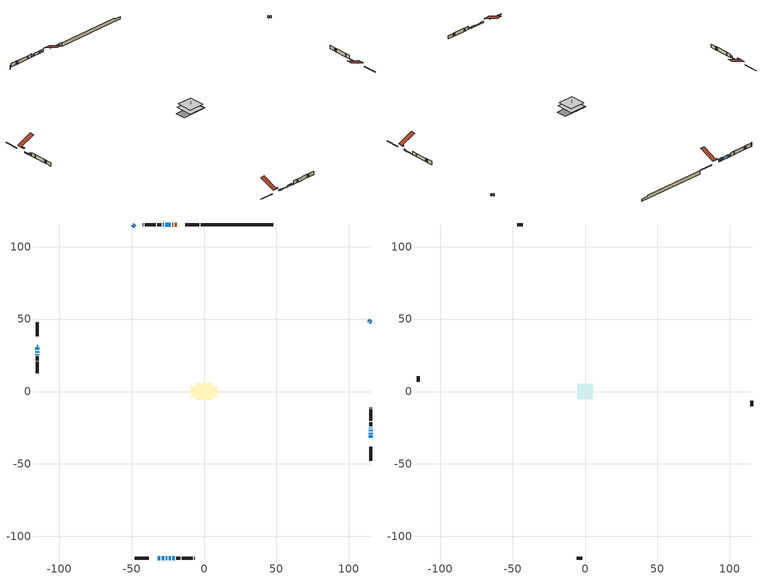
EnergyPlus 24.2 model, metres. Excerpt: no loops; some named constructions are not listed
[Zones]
conditioned space
 floor outside (Floor1 construction): -0.37,-0.37 -0.37,0.37 0.37,0.37 0.37,-0.37 z0.67
 floor adiabatic (AdiabaticFloorConstruction): -5.83,-5.83 -5.83,5.83 5.83,5.83 5.83,-5.83 z0.67
 floor foundation (Slab1 construction): -8.98,-3.54 -8.98,3.54 8.98,3.54 8.98,-3.54 z-1.74
 wall outside (RimJoist1 construction): -3.3,115.26 -12.96,115.26 / -47.74,-115.26 -38.08,-115.26 / -115.26,47.74 -115.26,38.08 / 115.26,-47.74 115.26,-38.08 z0.67:0.97
 wall outside (AdiabaticWallConstruction 1): -18.97,115.26 -20.29,115.26 / -21.21,115.26 -21.97,115.26 z0.67:2.7
 wall outside (AdiabaticWallConstruction): 115.26,47.74 114.81,48.19 / 114.16,48.85 113.71,49.3 / -27.79,115.26 -28.43,115.26 / -47.74,115.26 -48.19,114.81 / -48.85,114.16 -49.3,113.71 z0.67:2.2; -32.07,-115.26 -30.24,-115.26 z0.67:1.64; -22.9,115.26 -26.86,115.26 z0.67:2.6; 115.26,-32.07 115.26,-30.29 z0.67:1.71; -29.31,-115.26 -27.28,-115.26 / -26.36,-115.26 -25.34,-115.26 / 115.26,-29.37 115.26,-28.35 / -115.26,30.41 -115.26,28.68 / -115.26,27.75 -115.26,26.73 z0.67:1.18; 115.26,-27.42 115.26,-26.43 z0.67:1.13; -115.26,25.81 -115.26,25.14 z0.67:2.35; 115.26,-25.5 115.26,-24.91 z0.67:0.85; -24.41,-115.26 -22.78,-115.26 / -21.86,-115.26 -20.23,-115.26 z0.67:1.74
 wall outside (Wall1 construction): -29.35,115.26 -32.24,115.26 / -19.3,-115.26 -16.42,-115.26 / -115.26,24.21 -115.26,21.33 / 115.26,-23.99 115.26,-21.1 z0.67:3.11
 wall outside (Wall2 construction): -33.17,115.26 -40.93,115.26 / -15.49,-115.26 -7.73,-115.26 / -115.26,20.4 -115.26,12.64 / 115.26,-20.17 115.26,-12.41 z0.67:3.11
 wall outside (Wall3 construction): -41.86,115.26 -42.16,115.26 / -6.8,-115.26 -6.5,-115.26 / -115.26,11.71 -115.26,11.41 / 115.26,-11.49 115.26,-11.18 z0.67:3.11
 wall foundation (FoundationWall1 construction): -2.37,115.26,-1.74 -2.37,115.26,0.67 42.73,115.26,0.67 42.73,115.26,-0.11 47.74,115.26,-0.11 47.74,115.26,-1.74
 window (WindowConstruction): 115.26,47.74 114.81,48.19 z0.67:2.19
 window (WindowConstruction 8): -32.07,-115.26 -30.24,-115.26 z0.67:1.64
 window (WindowConstruction 9): -22.9,115.26 -26.86,115.26 z0.67:2.6
 window (WindowConstruction 10): 115.26,-32.07 115.26,-30.29 z0.67:1.71
 window (WindowConstruction 12): -29.31,-115.26 -27.28,-115.26 z0.67:1.18
 window (WindowConstruction 13): -26.35,-115.26 -25.34,-115.26 z0.67:1.18
 window (WindowConstruction 1): 114.15,48.85 113.71,49.3 z0.67:2.19
 window (WindowConstruction 14): 115.26,-29.36 115.26,-28.35 z0.67:1.18
 window (WindowConstruction 15): 115.26,-27.42 115.26,-26.43 z0.67:1.13
 window (WindowConstruction 16): -115.26,30.4 -115.26,28.68 z0.67:1.18
 window (WindowConstruction 17): -115.26,27.75 -115.26,26.73 z0.67:1.18
 window (WindowConstruction 2): -27.79,115.26 -28.42,115.26 z0.67:2.19
 window (WindowConstruction 3): -47.74,115.26 -48.19,114.81 z0.67:2.19
 window (WindowConstruction 4): -48.85,114.15 -49.3,113.71 z0.67:2.19
 window (WindowConstruction 5): -115.26,25.8 -115.26,25.14 z0.67:2.35
 window (WindowConstruction 11): 115.26,-25.5 115.26,-24.92 z0.67:0.85
 window (WindowConstruction 6): -24.41,-115.26 -22.79,-115.26 z0.67:1.74
 window (WindowConstruction 7): -21.86,-115.26 -20.23,-115.26 z0.67:1.74
 door (Door): -18.97,115.26 -20.29,115.26 z0.67:2.7
 door (Door 1): -21.21,115.26 -21.97,115.26 z0.67:2.7
 ceiling adiabatic (AdiabaticFloorConstruction): 5.83,-5.83 5.83,5.83 -5.83,5.83 -5.83,-5.83 z0.67
 roof outside (AdiabaticRoofConstruction): -115.26,31.33,3.11 -114.58,31.33,3.39 -114.58,32.07,3.39 -115.26,32.07,3.11
 skylight (SkylightConstruction): -115.26,31.33,3.11 -114.58,31.33,3.39 -114.58,32.07,3.39 -115.26,32.07,3.11
attic - vented
 floor to conditioned space (Floor2 construction Reversed): -5.46,-5.46 -5.46,5.46 5.46,5.46 5.46,-5.46 z3.11
 floor to conditioned space (Floor3 construction Reversed): -2.04,-2.04 -2.04,2.04 2.04,2.04 2.04,-2.04 z3.11
 floor to conditioned space (Floor4 construction Reversed): -0.37,-0.37 -0.37,0.37 0.37,0.37 0.37,-0.37 z3.11
 wall outside (Wall4 construction): -43.09,115.26 -46.81,115.26 / -5.57,-115.26 -1.84,-115.26 / -115.26,10.48 -115.26,6.75 / 115.26,-10.25 115.26,-6.53 z0.67:3.11
 roof outside (Roof1 construction): -16.92,115.26,3.11 -16.92,104.06,7.77 -13.89,104.06,7.77 -13.89,115.26,3.11; -34.12,-115.26,3.11 -34.12,-104.06,7.77 -37.15,-104.06,7.77 -37.15,-115.26,3.11; -115.26,34.12,3.11 -104.06,34.12,7.77 -104.06,37.15,7.77 -115.26,37.15,3.11; 115.26,-34.12,3.11 104.06,-34.12,7.77 104.06,-37.15,7.77 115.26,-37.15,3.11
 roof outside (Roof3 construction): -18.04,115.26,3.11 -18.04,114.54,3.35 -17.85,114.54,3.35 -17.85,115.26,3.11; -33,-115.26,3.11 -33,-114.54,3.35 -33.19,-114.54,3.35 -33.19,-115.26,3.11; -115.26,33,3.11 -114.54,33,3.35 -114.54,33.19,3.35 -115.26,33.19,3.11; 115.26,-33,3.11 114.54,-33,3.35 114.54,-33.19,3.35 115.26,-33.19,3.11
[Material] Roughness=Rough; Thermal Absorptance=0.9
Name | Thickness {m} | Conductivity {W/m-K} | Density {kg/m3} | Specific Heat {J/kg-K} | Solar Absorptance | Visible Absorptance
ceiling loosefill ins | 0.169333 | 0.0480833 | 16.02 | 1046.75 | 0.7 | 0.7
ceiling loosefill ins 1 | 0.0846667 | 0.0480833 | 16.02 | 1046.75 | 0.7 | 0.7
ceiling stud and cavity | 0.1397 | 0.126939 | 65.682 | 1177.47 | 0.7 | 0.7
ceiling stud and cavity 1 | 0.1397 | 0.15316 | 65.682 | 1177.47 | 0.7 | 0.7
ceiling stud and cavity 2 | 0.1397 | 0.116501 | 65.682 | 1177.47 | 0.7 | 0.7
gypsum board | 0.0127 | 0.160291 | 801 | 837.4 | 0.6 | 0.6
[Construction]
Floor2 construction: ceiling loosefill ins, ceiling stud and cavity, gypsum board
Floor3 construction: ceiling loosefill ins, ceiling stud and cavity 1, gypsum board
Floor4 construction: ceiling loosefill ins 1, ceiling stud and cavity 2, gypsum board
[EnergyManagementSystem:Program]
fridge_schedule_program: Set Tin = fridge_tin_s*(9.0/5.0)+32.0; Set fridge_schedule_act = 0; If (Hour == 0); Set fridge_schedule_act = (-0.487+0.019*Tin); ElseIf (Hour == 1); Set fridge_schedule_act = (-0.34+0.016*Tin); ElseIf (Hour == 2); Set fridge_schedule_act = (-0.37+0.017*Tin); ElseIf (Hour == 3); Set fridge_schedule_act = (-0.361+0.016*Tin); ElseIf (Hour == 4); Set fridge_schedule_act = (-0.515+0.018*Tin); ElseIf (Hour == 5); Set fridge_schedule_act = (-0.684+0.021*Tin); ElseIf (Hour == 6); Set fridge_schedule_act = (-0.471+0.019*Tin); ElseIf (Hour == 7); Set fridge_schedule_act = (-0.159+0.015*Tin); ElseIf (Hour == 8); Set fridge_schedule_act = (-0.079+0.015*Tin); ElseIf (Hour == 9); Set fridge_schedule_act = (-0.417+0.019*Tin); ElseIf (Hour == 10); Set fridge_schedule_act = (-0.411+0.018*Tin); ElseIf (Hour == 11); Set fridge_schedule_act = (-0.386+0.018*Tin); ElseIf (Hour == 12); Set fridge_schedule_act = (-0.24+0.016*Tin); ElseIf (Hour == 13); Set fridge_schedule_act = (-0.314+0.017*Tin); ElseIf (Hour == 14); Set fridge_schedule_act = (-0.16+0.015*Tin); ElseIf (Hour == 15); Set fridge_schedule_act = (-0.121+0.015*Tin); ElseIf (Hour == 16); Set fridge_schedule_act = (-0.469+0.02*Tin); ElseIf (Hour == 17); Set fridge_schedule_act = (-0.412+0.02*Tin); ElseIf (Hour == 18); Set fridge_schedule_act = (-0.091+0.017*Tin); ElseIf (Hour == 19); Set fridge_schedule_act = (0.077+0.014*Tin); ElseIf (Hour == 20); Set fridge_schedule_act = (-0.118+0.016*Tin); ElseIf (Hour == 21); Set fridge_schedule_act = (-0.247+0.017*Tin); ElseIf (Hour == 22); Set fridge_schedule_act = (-0.445+0.019*Tin); ElseIf (Hour == 23); Set fridge_schedule_act = (-0.544+0.02*Tin); EndIf
furnace_supply_fan_disaggregate_program: Set furnace_supply_fan_primary_htg = 0; If furnace_htg_coil_s > 0; Set furnace_supply_fan_primary_htg = furnace_supply_fan_s; EndIf
infil_program: Set p_m = 0.14; Set p_s = 0.22; Set s_m = 270; Set s_s = 370; Set z_m = 9.99744; Set z_s = 3.2352643658447207; Set f_t = (((s_m/z_m)^p_m)*((z_s/s_s)^p_s)); Set Tdiff = tin_s-tout_s; Set dT = @Abs Tdiff; Set c = 0.0641; Set Cs = 0.0766; Set Cw = 0.145; Set n = 0.65; Set sft = (f_t*0.54); Set temp1 = ((c*Cw)*((sft*site_vw_s)^(2*n)))^2; Set Qinf = (((c*Cs*(dT^n))^2)+temp1)^0.5; Set Qinf = (@Max Qinf 0); Set mech_vent_house_fan_sensible_load_act = 0.0; Set mech_vent_house_fan_latent_load_act = 0.0; Set OASupInPb = out_pb_s; Set OASupInTemp = tout_s; Set OASupInW = out_wt_s; Set OASupRho = (@RhoAirFnPbTdbW OASupInPb OASupInTemp OASupInW); Set OASupCp = (@CpAirFnW OASupInW); Set OASupInEnth = (@HFnTdbW OASupInTemp OASupInW); Set ZoneTemp = tin_s; Set ZoneW = win_s; Set ZoneCp = (@CpAirFnW ZoneW); Set ZoneAirEnth = (@HFnTdbW ZoneTemp ZoneW); Set mech_vent_house_fan_cfis_act = 0.0; Set QWHV_cfis_sup = 0.0; Set QWHV_cfis_suppl_sup = 0.0; Set QWHV_cfis_suppl_exh = 0.0; Set Qrange = 0; Set Qrange = Qrange + 0.075 * mech_vent_range_fan_0_sch_s; Set Qbath = 0; Set Qbath = Qbath + 0.033 * mech_vent_bath_fan_0_sch_s; Set Qdryer = 0; Set Qdryer = Qdryer + 0.00308 * clothes_dryer_exhaust_0_sch_s; Set QWHV_sup = 0.0; Set QWHV_exh = 0.0; Set Qsupply = QWHV_sup + QWHV_cfis_sup + QWHV_cfis_suppl_sup; Set Qexhaust = Qrange + Qbath + Qdryer + QWHV_exh + QWHV_cfis_suppl_exh; Set Qfan = (@Max Qexhaust Qsupply); Set Qducts = 0; If Qducts < 0; Set Qsupply = Qsupply - Qducts; Else; Set Qexhaust = Qexhaust + Qducts; EndIf; Set Qfan_with_ducts = (@Max Qexhaust Qsupply); Set Qimb = (@Abs (Qsupply - Qexhaust)); If Qinf + Qimb > 0; Set Qtot = Qfan_with_ducts + (Qinf^2) / (Qinf + Qimb); Else; Set Qtot = Qfan_with_ducts; EndIf; Set Qinf_adj = Qtot - Qfan; Set infil_flow_act = Qinf_adj; Set infil_program_Qinf = Qinf_adj; Set infil_program_Qfan = Qfan; Set Qload = Qfan; Set Effectiveness_Sens = 0.0; Set Effectiveness_Lat = 0.0; Set Fan_MFR = Qload * OASupRho; Set ZoneInEnth = OASupInEnth; Set ZoneInTemp = OASupInTemp; Set FanTotalToCond = Fan_MFR * (ZoneInEnth - ZoneAirEnth); Set FanSensToCond = Fan_MFR * ZoneCp * (ZoneInTemp - ZoneTemp); Set FanLatToCond = FanTotalToCond - FanSensToCond; Set mech_vent_house_fan_sensible_load_act = mech_vent_house_fan_sensible_load_act + FanSensToCond; Set mech_vent_house_fan_latent_load_act = mech_vent_house_fan_latent_load_act + FanLatToCond
natural_vent_program: Set Tin = tin_s; Set Tout = tout_s; Set Wout = out_wt_s; Set Pbar = out_pb_s; Set Phiout = (@RhFnTdbWPb Tout Wout Pbar); Set MaxHR = 0.0115; Set Tnvsp = (htg_sp_s + clg_sp_s) / 2; Set NVavail = natural_vent_s; Set ClgSsnAvail = cool_season; Set Qnv = 0; Set Qwhf = 0; Set whole_house_fan_mix_act = 0; Set whole_house_fan_act = 0; If ((Wout < MaxHR) && (Tin > Tout) && (Tin > Tnvsp) && (ClgSsnAvail > 0)); Set WHF_Flow = 0; Set Adj = (Tin-Tnvsp)/(Tin-Tout); Set Adj = (@Min Adj 1); Set Adj = (@Max Adj 0); If (WHF_Flow > 0); Set Qwhf = WHF_Flow*Adj; Set whole_house_fan_mix_act = WHF_Flow*Adj; Set WHF_W = 0; Set whole_house_fan_act = WHF_W*Adj; ElseIf (NVavail > 0); Set NVArea = 0.0; Set Cs = 0.00011899478479664207; Set Cw = 2.5536424513415076e-05; Set Tdiff = Tin-Tout; Set dT = (@Abs Tdiff); Set Vwind = site_vw_s; Set SGNV = NVArea*Adj*((((Cs*dT)+(Cw*(Vwind^2)))^0.5)/1000); Set MaxNV = 3.7605574584829444; Set Qnv = (@Min SGNV MaxNV); EndIf; EndIf; Set natural_vent_flow_act = Qnv; Set whole_house_fan_flow_act = Qwhf; Set natural_vent_program_Qnv = Qnv; Set natural_vent_program_Qwhf = Qwhf
total_airflows_program: Set total_infil_flow_rate = 0; Set total_mechvent_flow_rate = 0; Set total_natvent_flow_rate = 0; Set total_whf_flow_rate = 0; Set total_infil_flow_rate = total_infil_flow_rate + (infil_program_Qinf * 1); Set total_mechvent_flow_rate = total_mechvent_flow_rate + (infil_program_Qfan * 1); Set total_natvent_flow_rate = total_natvent_flow_rate + (natural_vent_program_Qnv * 1); Set total_whf_flow_rate = total_whf_flow_rate + (natural_vent_program_Qwhf * 1)
total_loads_program: Set loads_htg_tot = 0; Set loads_clg_tot = 0; If htg_load_cond > 0; Set loads_htg_tot = loads_htg_tot + (htg_load_cond - clg_load_cond) * 1.0; EndIf; Set loads_htg_tot = (@Max loads_htg_tot 0); If clg_load_cond > 0; Set loads_clg_tot = loads_clg_tot + (clg_load_cond - htg_load_cond) * 0.0; EndIf; Set loads_clg_tot = (@Max loads_clg_tot 0)
unit_heater_supply_fan_1_disaggregate_program: Set unit_heater_supply_fan_1_primary_htg = 0; If unit_heater_htg_coil_1_s > 0; Set unit_heater_supply_fan_1_primary_htg = unit_heater_supply_fan_1_s; EndIf
unit_heater_supply_fan_disaggregate_program: Set unit_heater_supply_fan_primary_htg = 0; If unit_heater_htg_coil_s > 0; Set unit_heater_supply_fan_primary_htg = unit_heater_supply_fan_s; EndIf
unmet_hours_program: Set htg_unmet_hours = 0; Set clg_unmet_hours = 0; Set unit_htg_unmet_hours = 0; If ((DayOfYear >= 1) && (DayOfYear <= 365)); Set unit_htg_unmet_hours = unit_htg_unmet_hours + conditioned_space_htg_unmet_s; If unit_htg_unmet_hours > htg_unmet_hours; Set htg_unmet_hours = unit_htg_unmet_hours; EndIf; EndIf
water_heater_EC_adj: If WarmupFlag == 0; Set dhw_e_cons = water_heater_energy + water_heater_on_cycle_parasitic + water_heater_off_cycle_parasitic; Set water_heater_ec_adj_act = 0.0 * dhw_e_cons / 1; EndIf
[EnergyManagementSystem:ProgramCallingManager]
component_loads_program_calling_manager: EndOfZoneTimestepAfterZoneReporting; component_loads_program
fridge_schedule_program_calling_manager: BeginZoneTimestepAfterInitHeatBalance; fridge_schedule_program
furnace_supply_fan_disaggregate_program_calling_manager: EndOfSystemTimestepBeforeHVACReporting; furnace_supply_fan_disaggregate_program
infil_program_calling_manager: BeginZoneTimestepAfterInitHeatBalance; infil_program
natural_vent_program_calling_manager: BeginZoneTimestepAfterInitHeatBalance; natural_vent_program
total_airflows_program_calling_manager: EndOfZoneTimestepAfterZoneReporting; total_airflows_program
total_loads_program_calling_manager: EndOfZoneTimestepAfterZoneReporting; total_loads_program
unit_heater_supply_fan_1_disaggregate_program_calling_manager: EndOfSystemTimestepBeforeHVACReporting; unit_heater_supply_fan_1_disaggregate_program
unit_heater_supply_fan_disaggregate_program_calling_manager: EndOfSystemTimestepBeforeHVACReporting; unit_heater_supply_fan_disaggregate_program
unmet_hours_program_calling_manager: EndOfZoneTimestepBeforeZoneReporting; unmet_hours_program
water_heater_EC_adj_ProgramManager: EndOfSystemTimestepBeforeHVACReporting; water_heater_EC_adj
[EnergyManagementSystem:OutputVariable] Type of Data in Variable=Summed
Name | EMS Variable | Update Frequency | EMS Program or Subroutine | Units
furnace supply fan disaggregate htg primary | furnace_supply_fan_primary_htg | SystemTimestep | furnace_supply_fan_disaggregate_program | J
unit heater supply fan 1 disaggregate htg primary | unit_heater_supply_fan_1_primary_htg | SystemTimestep | unit_heater_supply_fan_1_disaggregate_program | J
unit heater supply fan disaggregate htg primary | unit_heater_supply_fan_primary_htg | SystemTimestep | unit_heater_supply_fan_disaggregate_program | J
loads_htg_tot_peakload_outvar; loads_htg_tot_annual_outvar; Energy Management System Output Variable 1; Energy Management System Output Variable 45 | loads_htg_tot | ZoneTimestep | total_loads_program | J
loads_clg_tot_peakload_outvar; loads_clg_tot_annual_outvar; Energy Management System Output Variable 2; Energy Management System Output Variable 46 | loads_clg_tot | ZoneTimestep | total_loads_program | J
htg_unmet_hours_annual_outvar; Energy Management System Output Variable 3 | htg_unmet_hours | ZoneTimestep | unmet_hours_program | hr
clg_unmet_hours_annual_outvar; Energy Management System Output Variable 4 | clg_unmet_hours | ZoneTimestep | unmet_hours_program | hr
loads_htg_roofs_annual_outvar; Energy Management System Output Variable 5 | loads_htg_roofs | ZoneTimestep | component_loads_program | J
loads_htg_ceilings_annual_outvar; Energy Management System Output Variable 6 | loads_htg_ceilings | ZoneTimestep | component_loads_program | J
loads_htg_walls_annual_outvar; Energy Management System Output Variable 7 | loads_htg_walls | ZoneTimestep | component_loads_program | J
loads_htg_rim_joists_annual_outvar; Energy Management System Output Variable 8 | loads_htg_rim_joists | ZoneTimestep | component_loads_program | J
loads_htg_foundation_walls_annual_outvar; Energy Management System Output Variable 9 | loads_htg_foundation_walls | ZoneTimestep | component_loads_program | J
loads_htg_doors_annual_outvar; Energy Management System Output Variable 10 | loads_htg_doors | ZoneTimestep | component_loads_program | J
loads_htg_windows_conduction_annual_outvar; Energy Management System Output Variable 11 | loads_htg_windows_conduction | ZoneTimestep | component_loads_program | J
loads_htg_windows_solar_annual_outvar; Energy Management System Output Variable 12 | loads_htg_windows_solar | ZoneTimestep | component_loads_program | J
loads_htg_skylights_conduction_annual_outvar; Energy Management System Output Variable 13 | loads_htg_skylights_conduction | ZoneTimestep | component_loads_program | J
loads_htg_skylights_solar_annual_outvar; Energy Management System Output Variable 14 | loads_htg_skylights_solar | ZoneTimestep | component_loads_program | J
loads_htg_floors_annual_outvar; Energy Management System Output Variable 15 | loads_htg_floors | ZoneTimestep | component_loads_program | J
loads_htg_slabs_annual_outvar; Energy Management System Output Variable 16 | loads_htg_slabs | ZoneTimestep | component_loads_program | J
loads_htg_internal_mass_annual_outvar; Energy Management System Output Variable 17 | loads_htg_internal_mass | ZoneTimestep | component_loads_program | J
loads_htg_infil_annual_outvar; Energy Management System Output Variable 18 | loads_htg_infil | ZoneTimestep | component_loads_program | J
loads_htg_natvent_annual_outvar; Energy Management System Output Variable 19 | loads_htg_natvent | ZoneTimestep | component_loads_program | J
loads_htg_mechvent_annual_outvar; Energy Management System Output Variable 20 | loads_htg_mechvent | ZoneTimestep | component_loads_program | J
loads_htg_whf_annual_outvar; Energy Management System Output Variable 21 | loads_htg_whf | ZoneTimestep | component_loads_program | J
loads_htg_ducts_annual_outvar; Energy Management System Output Variable 22 | loads_htg_ducts | ZoneTimestep | component_loads_program | J
loads_htg_intgains_annual_outvar; Energy Management System Output Variable 23 | loads_htg_intgains | ZoneTimestep | component_loads_program | J
loads_htg_lighting_annual_outvar; Energy Management System Output Variable 24 | loads_htg_lighting | ZoneTimestep | component_loads_program | J
loads_clg_roofs_annual_outvar; Energy Management System Output Variable 25 | loads_clg_roofs | ZoneTimestep | component_loads_program | J
loads_clg_ceilings_annual_outvar; Energy Management System Output Variable 26 | loads_clg_ceilings | ZoneTimestep | component_loads_program | J
loads_clg_walls_annual_outvar; Energy Management System Output Variable 27 | loads_clg_walls | ZoneTimestep | component_loads_program | J
loads_clg_rim_joists_annual_outvar; Energy Management System Output Variable 28 | loads_clg_rim_joists | ZoneTimestep | component_loads_program | J
loads_clg_foundation_walls_annual_outvar; Energy Management System Output Variable 29 | loads_clg_foundation_walls | ZoneTimestep | component_loads_program | J
loads_clg_doors_annual_outvar; Energy Management System Output Variable 30 | loads_clg_doors | ZoneTimestep | component_loads_program | J
loads_clg_windows_conduction_annual_outvar; Energy Management System Output Variable 31 | loads_clg_windows_conduction | ZoneTimestep | component_loads_program | J
loads_clg_windows_solar_annual_outvar; Energy Management System Output Variable 32 | loads_clg_windows_solar | ZoneTimestep | component_loads_program | J
loads_clg_skylights_conduction_annual_outvar; Energy Management System Output Variable 33 | loads_clg_skylights_conduction | ZoneTimestep | component_loads_program | J
loads_clg_skylights_solar_annual_outvar; Energy Management System Output Variable 34 | loads_clg_skylights_solar | ZoneTimestep | component_loads_program | J
loads_clg_floors_annual_outvar; Energy Management System Output Variable 35 | loads_clg_floors | ZoneTimestep | component_loads_program | J
loads_clg_slabs_annual_outvar; Energy Management System Output Variable 36 | loads_clg_slabs | ZoneTimestep | component_loads_program | J
loads_clg_internal_mass_annual_outvar; Energy Management System Output Variable 37 | loads_clg_internal_mass | ZoneTimestep | component_loads_program | J
loads_clg_infil_annual_outvar; Energy Management System Output Variable 38 | loads_clg_infil | ZoneTimestep | component_loads_program | J
loads_clg_natvent_annual_outvar; Energy Management System Output Variable 39 | loads_clg_natvent | ZoneTimestep | component_loads_program | J
loads_clg_mechvent_annual_outvar; Energy Management System Output Variable 40 | loads_clg_mechvent | ZoneTimestep | component_loads_program | J
loads_clg_whf_annual_outvar; Energy Management System Output Variable 41 | loads_clg_whf | ZoneTimestep | component_loads_program | J
loads_clg_ducts_annual_outvar; Energy Management System Output Variable 42 | loads_clg_ducts | ZoneTimestep | component_loads_program | J
loads_clg_intgains_annual_outvar; Energy Management System Output Variable 43 | loads_clg_intgains | ZoneTimestep | component_loads_program | J
loads_clg_lighting_annual_outvar; Energy Management System Output Variable 44 | loads_clg_lighting | ZoneTimestep | component_loads_program | J
[Schedule:Day:Interval]
interior lighting schedule day: No, 01:00, 0.108182, 04:00, 0.0901515, 05:00, 0.0991667, 06:00, 0.162273, 07:00, 0.270455, 08:00, 0.342576, 10:00, 0.369621, 11:00, 0.351591, 12:00, 0.333561, 13:00, 0.324545, 14:00, 0.31553, 15:00, 0.333561, 16:00, 0.369621, 17:00, 0.450758, 18:00, 0.585985, 19:00, 0.775303, 20:00, 0.955606, 21:00, 0.991667, 22:00, 0.712197, 23:00, 0.360606, 24:00, 0.162273
interior lighting schedule day 1: No, 01:00, 0.100909, 04:00, 0.0840909, 05:00, 0.0925, 06:00, 0.151364, 07:00, 0.252273, 08:00, 0.319545, 10:00, 0.344773, 11:00, 0.327955, 12:00, 0.311136, 13:00, 0.302727, 14:00, 0.294318, 15:00, 0.311136, 16:00, 0.344773, 17:00, 0.420455, 18:00, 0.546591, 19:00, 0.723182, 20:00, 0.891364, 21:00, 0.925, 22:00, 0.664318, 23:00, 0.336364, 24:00, 0.151364
interior lighting schedule day 2: No, 01:00, 0.0927273, 04:00, 0.0772727, 05:00, 0.085, 06:00, 0.139091, 07:00, 0.231818, 08:00, 0.293636, 10:00, 0.316818, 11:00, 0.301364, 12:00, 0.285909, 13:00, 0.278182, 14:00, 0.270455, 15:00, 0.285909, 16:00, 0.316818, 17:00, 0.386364, 18:00, 0.502273, 19:00, 0.664545, 20:00, 0.819091, 21:00, 0.85, 22:00, 0.610455, 23:00, 0.309091, 24:00, 0.139091
interior lighting schedule day 3: No, 01:00, 0.0845455, 04:00, 0.0704545, 05:00, 0.0775, 06:00, 0.126818, 07:00, 0.211364, 08:00, 0.267727, 10:00, 0.288864, 11:00, 0.274773, 12:00, 0.260682, 13:00, 0.253636, 14:00, 0.246591, 15:00, 0.260682, 16:00, 0.288864, 17:00, 0.352273, 18:00, 0.457955, 19:00, 0.605909, 20:00, 0.746818, 21:00, 0.775, 22:00, 0.556591, 23:00, 0.281818, 24:00, 0.126818
interior lighting schedule day 4: No, 01:00, 0.0763636, 04:00, 0.0636364, 05:00, 0.07, 06:00, 0.114545, 07:00, 0.190909, 08:00, 0.241818, 10:00, 0.260909, 11:00, 0.248182, 12:00, 0.235455, 13:00, 0.229091, 14:00, 0.222727, 15:00, 0.235455, 16:00, 0.260909, 17:00, 0.318182, 18:00, 0.413636, 19:00, 0.547273, 20:00, 0.674545, 21:00, 0.7, 22:00, 0.502727, 23:00, 0.254545, 24:00, 0.114545
interior lighting schedule day 5: No, 01:00, 0.0727273, 04:00, 0.0606061, 05:00, 0.0666667, 06:00, 0.109091, 07:00, 0.181818, 08:00, 0.230303, 10:00, 0.248485, 11:00, 0.236364, 12:00, 0.224242, 13:00, 0.218182, 14:00, 0.212121, 15:00, 0.224242, 16:00, 0.248485, 17:00, 0.30303, 18:00, 0.393939, 19:00, 0.521212, 20:00, 0.642424, 21:00, 0.666667, 22:00, 0.478788, 23:00, 0.242424, 24:00, 0.109091
interior lighting schedule day 6: No, 01:00, 0.0745455, 04:00, 0.0621212, 05:00, 0.0683333, 06:00, 0.111818, 07:00, 0.186364, 08:00, 0.236061, 10:00, 0.254697, 11:00, 0.242273, 12:00, 0.229848, 13:00, 0.223636, 14:00, 0.217424, 15:00, 0.229848, 16:00, 0.254697, 17:00, 0.310606, 18:00, 0.403788, 19:00, 0.534242, 20:00, 0.658485, 21:00, 0.683333, 22:00, 0.490758, 23:00, 0.248485, 24:00, 0.111818
interior lighting schedule day 7: No, 01:00, 0.08, 04:00, 0.0666667, 05:00, 0.0733333, 06:00, 0.12, 07:00, 0.2, 08:00, 0.253333, 10:00, 0.273333, 11:00, 0.26, 12:00, 0.246667, 13:00, 0.24, 14:00, 0.233333, 15:00, 0.246667, 16:00, 0.273333, 17:00, 0.333333, 18:00, 0.433333, 19:00, 0.573333, 20:00, 0.706667, 21:00, 0.733333, 22:00, 0.526667, 23:00, 0.266667, 24:00, 0.12
interior lighting schedule day 8: No, 01:00, 0.0890909, 04:00, 0.0742424, 05:00, 0.0816667, 06:00, 0.133636, 07:00, 0.222727, 08:00, 0.282121, 10:00, 0.304394, 11:00, 0.289545, 12:00, 0.274697, 13:00, 0.267273, 14:00, 0.259848, 15:00, 0.274697, 16:00, 0.304394, 17:00, 0.371212, 18:00, 0.482576, 19:00, 0.638485, 20:00, 0.78697, 21:00, 0.816667, 22:00, 0.586515, 23:00, 0.29697, 24:00, 0.133636
interior lighting schedule day 9: No, 01:00, 0.0972727, 04:00, 0.0810606, 05:00, 0.0891667, 06:00, 0.145909, 07:00, 0.243182, 08:00, 0.30803, 10:00, 0.332348, 11:00, 0.316136, 12:00, 0.299924, 13:00, 0.291818, 14:00, 0.283712, 15:00, 0.299924, 16:00, 0.332348, 17:00, 0.405303, 18:00, 0.526894, 19:00, 0.697121, 20:00, 0.859242, 21:00, 0.891667, 22:00, 0.640379, 23:00, 0.324242, 24:00, 0.145909
interior lighting schedule day 10: No, 01:00, 0.105455, 04:00, 0.0878788, 05:00, 0.0966667, 06:00, 0.158182, 07:00, 0.263636, 08:00, 0.333939, 10:00, 0.360303, 11:00, 0.342727, 12:00, 0.325152, 13:00, 0.316364, 14:00, 0.307576, 15:00, 0.325152, 16:00, 0.360303, 17:00, 0.439394, 18:00, 0.571212, 19:00, 0.755758, 20:00, 0.931515, 21:00, 0.966667, 22:00, 0.694242, 23:00, 0.351515, 24:00, 0.158182
interior lighting schedule day 11: No, 01:00, 0.109091, 04:00, 0.0909091, 05:00, 0.1, 06:00, 0.163636, 07:00, 0.272727, 08:00, 0.345455, 10:00, 0.372727, 11:00, 0.354545, 12:00, 0.336364, 13:00, 0.327273, 14:00, 0.318182, 15:00, 0.336364, 16:00, 0.372727, 17:00, 0.454545, 18:00, 0.590909, 19:00, 0.781818, 20:00, 0.963636, 21:00, 1, 22:00, 0.718182, 23:00, 0.363636, 24:00, 0.163636
interior lighting schedule default day; occupants schedule default day; clothes dryer schedule default day; cooking range schedule default day; mech vent bath fan 0 schedule default day; mech vent range fan 0 schedule default day; misc plug loads schedule default day; general water use schedule default day; clothes dryer exhaust 0 schedule default day; cooling season schedule day; cooling season schedule day 2; cooling season schedule default day; exterior lighting schedule default day; natural vent schedule default day: No, 24:00, 0
occupants schedule day: No, 05:00, 0.426829, 06:00, 0.719512, 07:00, 1, 08:00, 0.670732, 09:00, 0.329268, 14:00, 0.170732, 15:00, 0.231707, 16:00, 0.329268, 17:00, 0.5, 18:00, 0.670732, 19:00, 0.829268, 21:00, 1, 22:00, 0.853659, 23:00, 0.646341, 24:00, 0.426829
clothes dryer schedule day; clothes dryer exhaust 0 schedule day: No, 01:00, 0.123457, 02:00, 0.0740741, 03:00, 0.0493827, 04:00, 0.0246914, 05:00, 0.0493827, 06:00, 0.0740741, 07:00, 0.197531, 08:00, 0.395062, 09:00, 0.592593, 10:00, 0.839506, 11:00, 0.962963, 12:00, 1, 13:00, 0.91358, 14:00, 0.82716, 15:00, 0.716049, 16:00, 0.753086, 17:00, 0.679012, 18:00, 0.666667, 20:00, 0.62963, 21:00, 0.641975, 22:00, 0.666667, 23:00, 0.54321, 24:00, 0.296296
cooking range schedule day: No, 05:00, 0.0597015, 06:00, 0.11194, 07:00, 0.171642, 08:00, 0.291045, 11:00, 0.343284, 12:00, 0.402985, 13:00, 0.462687, 14:00, 0.343284, 15:00, 0.291045, 16:00, 0.402985, 17:00, 0.567164, 18:00, 1, 19:00, 0.850746, 20:00, 0.432836, 21:00, 0.291045, 22:00, 0.231343, 23:00, 0.171642, 24:00, 0.11194
mech vent bath fan 0 schedule day: No, 07:00, 0, 08:00, 1, 09:00, 0.2, 24:00, 0
mech vent range fan 0 schedule day: No, 18:00, 0, 19:00, 1, 20:00, 0.2, 24:00, 0
misc plug loads schedule day: No, 06:00, 0.705882, 07:00, 0.745098, 08:00, 0.803922, 15:00, 0.823529, 16:00, 0.862745, 17:00, 0.921569, 18:00, 0.980392, 19:00, 1, 20:00, 0.980392, 21:00, 0.941176, 22:00, 0.862745, 23:00, 0.784314, 24:00, 0.72549
general water use schedule day: No, 01:00, 0.315068, 03:00, 0.287671, 04:00, 0.342466, 05:00, 0.369863, 06:00, 0.520548, 07:00, 0.60274, 08:00, 0.534247, 10:00, 0.506849, 11:00, 0.465753, 14:00, 0.479452, 15:00, 0.534247, 16:00, 0.589041, 17:00, 0.69863, 18:00, 0.876712, 19:00, 0.890411, 20:00, 0.986301, 21:00, 1, 22:00, 0.863014, 23:00, 0.616438, 24:00, 0.465753
cooling season schedule day 1: No, 24:00, 1
exterior lighting schedule day: No, 01:00, 0.566667, 03:00, 0.524167, 05:00, 0.495833, 06:00, 0.5525, 07:00, 0.623333, 08:00, 0.580833, 09:00, 0.439167, 10:00, 0.354167, 12:00, 0.34, 13:00, 0.354167, 14:00, 0.396667, 15:00, 0.425, 16:00, 0.495833, 17:00, 0.623333, 18:00, 0.793333, 19:00, 0.906667, 20:00, 0.963333, 21:00, 0.991667, 22:00, 0.920833, 23:00, 0.793333, 24:00, 0.665833
exterior lighting schedule day 1: No, 01:00, 0.528571, 03:00, 0.488929, 05:00, 0.4625, 06:00, 0.515357, 07:00, 0.581429, 08:00, 0.541786, 09:00, 0.409643, 10:00, 0.330357, 12:00, 0.317143, 13:00, 0.330357, 14:00, 0.37, 15:00, 0.396429, 16:00, 0.4625, 17:00, 0.581429, 18:00, 0.74, 19:00, 0.845714, 20:00, 0.898571, 21:00, 0.925, 22:00, 0.858929, 23:00, 0.74, 24:00, 0.621071
exterior lighting schedule day 10: No, 01:00, 0.552381, 03:00, 0.510952, 05:00, 0.483333, 06:00, 0.538571, 07:00, 0.607619, 08:00, 0.56619, 09:00, 0.428095, 10:00, 0.345238, 12:00, 0.331429, 13:00, 0.345238, 14:00, 0.386667, 15:00, 0.414286, 16:00, 0.483333, 17:00, 0.607619, 18:00, 0.773333, 19:00, 0.88381, 20:00, 0.939048, 21:00, 0.966667, 22:00, 0.897619, 23:00, 0.773333, 24:00, 0.649048
exterior lighting schedule day 11: No, 01:00, 0.571429, 03:00, 0.528571, 05:00, 0.5, 06:00, 0.557143, 07:00, 0.628571, 08:00, 0.585714, 09:00, 0.442857, 10:00, 0.357143, 12:00, 0.342857, 13:00, 0.357143, 14:00, 0.4, 15:00, 0.428571, 16:00, 0.5, 17:00, 0.628571, 18:00, 0.8, 19:00, 0.914286, 20:00, 0.971429, 21:00, 1, 22:00, 0.928571, 23:00, 0.8, 24:00, 0.671429
exterior lighting schedule day 2: No, 01:00, 0.485714, 03:00, 0.449286, 05:00, 0.425, 06:00, 0.473571, 07:00, 0.534286, 08:00, 0.497857, 09:00, 0.376429, 10:00, 0.303571, 12:00, 0.291429, 13:00, 0.303571, 14:00, 0.34, 15:00, 0.364286, 16:00, 0.425, 17:00, 0.534286, 18:00, 0.68, 19:00, 0.777143, 20:00, 0.825714, 21:00, 0.85, 22:00, 0.789286, 23:00, 0.68, 24:00, 0.570714
exterior lighting schedule day 3: No, 01:00, 0.442857, 03:00, 0.409643, 05:00, 0.3875, 06:00, 0.431786, 07:00, 0.487143, 08:00, 0.453929, 09:00, 0.343214, 10:00, 0.276786, 12:00, 0.265714, 13:00, 0.276786, 14:00, 0.31, 15:00, 0.332143, 16:00, 0.3875, 17:00, 0.487143, 18:00, 0.62, 19:00, 0.708571, 20:00, 0.752857, 21:00, 0.775, 22:00, 0.719643, 23:00, 0.62, 24:00, 0.520357
exterior lighting schedule day 4: No, 01:00, 0.4, 03:00, 0.37, 05:00, 0.35, 06:00, 0.39, 07:00, 0.44, 08:00, 0.41, 09:00, 0.31, 10:00, 0.25, 12:00, 0.24, 13:00, 0.25, 14:00, 0.28, 15:00, 0.3, 16:00, 0.35, 17:00, 0.44, 18:00, 0.56, 19:00, 0.64, 20:00, 0.68, 21:00, 0.7, 22:00, 0.65, 23:00, 0.56, 24:00, 0.47
exterior lighting schedule day 5: No, 01:00, 0.380952, 03:00, 0.352381, 05:00, 0.333333, 06:00, 0.371429, 07:00, 0.419048, 08:00, 0.390476, 09:00, 0.295238, 10:00, 0.238095, 12:00, 0.228571, 13:00, 0.238095, 14:00, 0.266667, 15:00, 0.285714, 16:00, 0.333333, 17:00, 0.419048, 18:00, 0.533333, 19:00, 0.609524, 20:00, 0.647619, 21:00, 0.666667, 22:00, 0.619048, 23:00, 0.533333, 24:00, 0.447619
exterior lighting schedule day 6: No, 01:00, 0.390476, 03:00, 0.36119, 05:00, 0.341667, 06:00, 0.380714, 07:00, 0.429524, 08:00, 0.400238, 09:00, 0.302619, 10:00, 0.244048, 12:00, 0.234286, 13:00, 0.244048, 14:00, 0.273333, 15:00, 0.292857, 16:00, 0.341667, 17:00, 0.429524, 18:00, 0.546667, 19:00, 0.624762, 20:00, 0.66381, 21:00, 0.683333, 22:00, 0.634524, 23:00, 0.546667, 24:00, 0.45881
exterior lighting schedule day 7: No, 01:00, 0.419048, 03:00, 0.387619, 05:00, 0.366667, 06:00, 0.408571, 07:00, 0.460952, 08:00, 0.429524, 09:00, 0.324762, 10:00, 0.261905, 12:00, 0.251429, 13:00, 0.261905, 14:00, 0.293333, 15:00, 0.314286, 16:00, 0.366667, 17:00, 0.460952, 18:00, 0.586667, 19:00, 0.670476, 20:00, 0.712381, 21:00, 0.733333, 22:00, 0.680952, 23:00, 0.586667, 24:00, 0.492381
exterior lighting schedule day 8: No, 01:00, 0.466667, 03:00, 0.431667, 05:00, 0.408333, 06:00, 0.455, 07:00, 0.513333, 08:00, 0.478333, 09:00, 0.361667, 10:00, 0.291667, 12:00, 0.28, 13:00, 0.291667, 14:00, 0.326667, 15:00, 0.35, 16:00, 0.408333, 17:00, 0.513333, 18:00, 0.653333, 19:00, 0.746667, 20:00, 0.793333, 21:00, 0.816667, 22:00, 0.758333, 23:00, 0.653333, 24:00, 0.548333
exterior lighting schedule day 9: No, 01:00, 0.509524, 03:00, 0.47131, 05:00, 0.445833, 06:00, 0.496786, 07:00, 0.560476, 08:00, 0.522262, 09:00, 0.394881, 10:00, 0.318452, 12:00, 0.305714, 13:00, 0.318452, 14:00, 0.356667, 15:00, 0.382143, 16:00, 0.445833, 17:00, 0.560476, 18:00, 0.713333, 19:00, 0.815238, 20:00, 0.86619, 21:00, 0.891667, 22:00, 0.827976, 23:00, 0.713333, 24:00, 0.59869
[Schedule:Week:Daily]
clothes dryer exhaust 0 schedule Week Rule - Jan1-Dec31: clothes dryer exhaust 0 schedule day, clothes dryer exhaust 0 schedule day, clothes dryer exhaust 0 schedule day, clothes dryer exhaust 0 schedule day, clothes dryer exhaust 0 schedule day, clothes dryer exhaust 0 schedule day, clothes dryer exhaust 0 schedule day, clothes dryer exhaust 0 schedule default day, clothes dryer exhaust 0 schedule default day, clothes dryer exhaust 0 schedule default day, clothes dryer exhaust 0 schedule default day, clothes dryer exhaust 0 schedule default day
cooling season schedule Week Rule - Jan1-May26: cooling season schedule day, cooling season schedule day, cooling season schedule day, cooling season schedule day, cooling season schedule day, cooling season schedule day, cooling season schedule day, cooling season schedule default day, cooling season schedule default day, cooling season schedule default day, cooling season schedule default day, cooling season schedule default day
cooling season schedule Week Rule - May27-Jun2: cooling season schedule day, cooling season schedule day, cooling season schedule day, cooling season schedule day, cooling season schedule day, cooling season schedule day 1, cooling season schedule day 1, cooling season schedule default day, cooling season schedule default day, cooling season schedule default day, cooling season schedule default day, cooling season schedule default day
cooling season schedule Week Rule - Jun3-Aug25: cooling season schedule day 1, cooling season schedule day 1, cooling season schedule day 1, cooling season schedule day 1, cooling season schedule day 1, cooling season schedule day 1, cooling season schedule day 1, cooling season schedule default day, cooling season schedule default day, cooling season schedule default day, cooling season schedule default day, cooling season schedule default day
cooling season schedule Week Rule - Aug26-Sep1: cooling season schedule day 1, cooling season schedule day 1, cooling season schedule day 1, cooling season schedule day 1, cooling season schedule day 1, cooling season schedule day 1, cooling season schedule day 2, cooling season schedule default day, cooling season schedule default day, cooling season schedule default day, cooling season schedule default day, cooling season schedule default day
cooling season schedule Week Rule - Sep2-Dec31: cooling season schedule day 2, cooling season schedule day 2, cooling season schedule day 2, cooling season schedule day 2, cooling season schedule day 2, cooling season schedule day 2, cooling season schedule day 2, cooling season schedule default day, cooling season schedule default day, cooling season schedule default day, cooling season schedule default day, cooling season schedule default day
exterior lighting schedule Week Rule - Apr1-Apr28: exterior lighting schedule day 3, exterior lighting schedule day 3, exterior lighting schedule day 3, exterior lighting schedule day 3, exterior lighting schedule day 3, exterior lighting schedule day 3, exterior lighting schedule day 3, exterior lighting schedule default day, exterior lighting schedule default day, exterior lighting schedule default day, exterior lighting schedule default day, exterior lighting schedule default day
exterior lighting schedule Week Rule - Apr29-May5: exterior lighting schedule day 3, exterior lighting schedule day 3, exterior lighting schedule day 4, exterior lighting schedule day 4, exterior lighting schedule day 4, exterior lighting schedule day 4, exterior lighting schedule day 4, exterior lighting schedule default day, exterior lighting schedule default day, exterior lighting schedule default day, exterior lighting schedule default day, exterior lighting schedule default day
exterior lighting schedule Week Rule - May6-May26: exterior lighting schedule day 4, exterior lighting schedule day 4, exterior lighting schedule day 4, exterior lighting schedule day 4, exterior lighting schedule day 4, exterior lighting schedule day 4, exterior lighting schedule day 4, exterior lighting schedule default day, exterior lighting schedule default day, exterior lighting schedule default day, exterior lighting schedule default day, exterior lighting schedule default day
exterior lighting schedule Week Rule - May27-Jun2: exterior lighting schedule day 4, exterior lighting schedule day 4, exterior lighting schedule day 4, exterior lighting schedule day 4, exterior lighting schedule day 4, exterior lighting schedule day 5, exterior lighting schedule day 5, exterior lighting schedule default day, exterior lighting schedule default day, exterior lighting schedule default day, exterior lighting schedule default day, exterior lighting schedule default day
exterior lighting schedule Week Rule - Jun3-Jun30: exterior lighting schedule day 5, exterior lighting schedule day 5, exterior lighting schedule day 5, exterior lighting schedule day 5, exterior lighting schedule day 5, exterior lighting schedule day 5, exterior lighting schedule day 5, exterior lighting schedule default day, exterior lighting schedule default day, exterior lighting schedule default day, exterior lighting schedule default day, exterior lighting schedule default day
exterior lighting schedule Week Rule - Jul1-Jul28: exterior lighting schedule day 6, exterior lighting schedule day 6, exterior lighting schedule day 6, exterior lighting schedule day 6, exterior lighting schedule day 6, exterior lighting schedule day 6, exterior lighting schedule day 6, exterior lighting schedule default day, exterior lighting schedule default day, exterior lighting schedule default day, exterior lighting schedule default day, exterior lighting schedule default day
exterior lighting schedule Week Rule - Jul29-Aug4: exterior lighting schedule day 6, exterior lighting schedule day 6, exterior lighting schedule day 6, exterior lighting schedule day 7, exterior lighting schedule day 7, exterior lighting schedule day 7, exterior lighting schedule day 7, exterior lighting schedule default day, exterior lighting schedule default day, exterior lighting schedule default day, exterior lighting schedule default day, exterior lighting schedule default day
exterior lighting schedule Week Rule - Aug5-Aug25: exterior lighting schedule day 7, exterior lighting schedule day 7, exterior lighting schedule day 7, exterior lighting schedule day 7, exterior lighting schedule day 7, exterior lighting schedule day 7, exterior lighting schedule day 7, exterior lighting schedule default day, exterior lighting schedule default day, exterior lighting schedule default day, exterior lighting schedule default day, exterior lighting schedule default day
exterior lighting schedule Week Rule - Aug26-Sep1: exterior lighting schedule day 7, exterior lighting schedule day 7, exterior lighting schedule day 7, exterior lighting schedule day 7, exterior lighting schedule day 7, exterior lighting schedule day 7, exterior lighting schedule day 8, exterior lighting schedule default day, exterior lighting schedule default day, exterior lighting schedule default day, exterior lighting schedule default day, exterior lighting schedule default day
exterior lighting schedule Week Rule - Sep2-Sep29: exterior lighting schedule day 8, exterior lighting schedule day 8, exterior lighting schedule day 8, exterior lighting schedule day 8, exterior lighting schedule day 8, exterior lighting schedule day 8, exterior lighting schedule day 8, exterior lighting schedule default day, exterior lighting schedule default day, exterior lighting schedule default day, exterior lighting schedule default day, exterior lighting schedule default day
exterior lighting schedule Week Rule - Sep30-Oct6: exterior lighting schedule day 8, exterior lighting schedule day 9, exterior lighting schedule day 9, exterior lighting schedule day 9, exterior lighting schedule day 9, exterior lighting schedule day 9, exterior lighting schedule day 9, exterior lighting schedule default day, exterior lighting schedule default day, exterior lighting schedule default day, exterior lighting schedule default day, exterior lighting schedule default day
exterior lighting schedule Week Rule - Oct7-Oct27: exterior lighting schedule day 9, exterior lighting schedule day 9, exterior lighting schedule day 9, exterior lighting schedule day 9, exterior lighting schedule day 9, exterior lighting schedule day 9, exterior lighting schedule day 9, exterior lighting schedule default day, exterior lighting schedule default day, exterior lighting schedule default day, exterior lighting schedule default day, exterior lighting schedule default day
exterior lighting schedule Week Rule - Oct28-Nov3: exterior lighting schedule day 9, exterior lighting schedule day 9, exterior lighting schedule day 9, exterior lighting schedule day 9, exterior lighting schedule day 10, exterior lighting schedule day 10, exterior lighting schedule day 10, exterior lighting schedule default day, exterior lighting schedule default day, exterior lighting schedule default day, exterior lighting schedule default day, exterior lighting schedule default day
exterior lighting schedule Week Rule - Nov4-Nov24: exterior lighting schedule day 10, exterior lighting schedule day 10, exterior lighting schedule day 10, exterior lighting schedule day 10, exterior lighting schedule day 10, exterior lighting schedule day 10, exterior lighting schedule day 10, exterior lighting schedule default day, exterior lighting schedule default day, exterior lighting schedule default day, exterior lighting schedule default day, exterior lighting schedule default day
exterior lighting schedule Week Rule - Nov25-Dec1: exterior lighting schedule day 10, exterior lighting schedule day 10, exterior lighting schedule day 10, exterior lighting schedule day 10, exterior lighting schedule day 10, exterior lighting schedule day 10, exterior lighting schedule day 11, exterior lighting schedule default day, exterior lighting schedule default day, exterior lighting schedule default day, exterior lighting schedule default day, exterior lighting schedule default day
exterior lighting schedule Week Rule - Dec2-Dec31: exterior lighting schedule day 11, exterior lighting schedule day 11, exterior lighting schedule day 11, exterior lighting schedule day 11, exterior lighting schedule day 11, exterior lighting schedule day 11, exterior lighting schedule day 11, exterior lighting schedule default day, exterior lighting schedule default day, exterior lighting schedule default day, exterior lighting schedule default day, exterior lighting schedule default day
natural vent schedule Week Rule - Jan1-Dec31: natural vent schedule default day, natural vent schedule default day, natural vent schedule default day, natural vent schedule default day, natural vent schedule default day, natural vent schedule default day, natural vent schedule default day, natural vent schedule default day, natural vent schedule default day, natural vent schedule default day, natural vent schedule default day, natural vent schedule default day
[Schedule:Year]
clothes dryer exhaust 0 schedule: clothes dryer exhaust 0 schedule Week Rule - Jan1-Dec31, 1, 1, 12, 31
cooling season schedule: cooling season schedule Week Rule - Jan1-May26, 1, 1, 5, 26, cooling season schedule Week Rule - May27-Jun2, 5, 27, 6, 2, cooling season schedule Week Rule - Jun3-Aug25, 6, 3, 8, 25, cooling season schedule Week Rule - Aug26-Sep1, 8, 26, 9, 1, cooling season schedule Week Rule - Sep2-Dec31, 9, 2, 12, 31
natural vent schedule: natural vent schedule Week Rule - Jan1-Dec31, 1, 1, 12, 31
